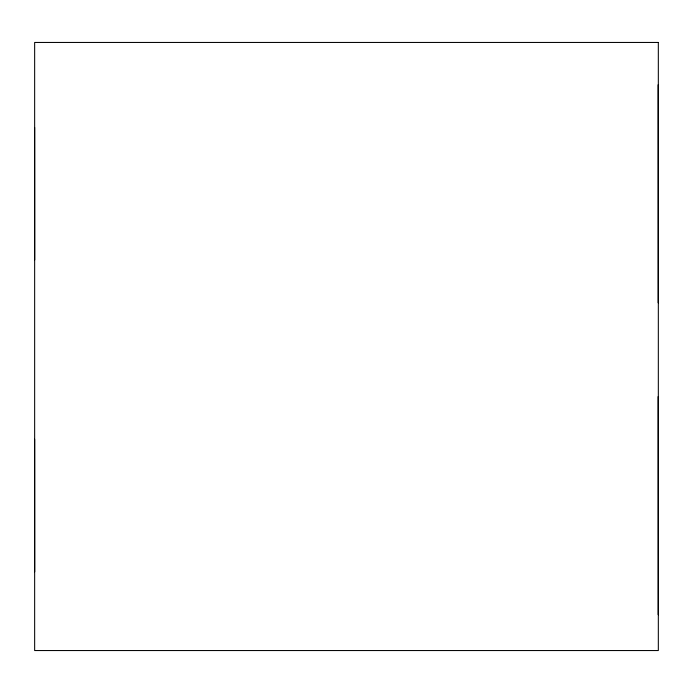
<?xml version="1.0" encoding="UTF-8"?>
<svg xmlns="http://www.w3.org/2000/svg" width="693" height="693" viewBox="0 0 693 693"><rect width="100%" height="100%" fill="white"/><g stroke="black" fill="none" stroke-linecap="round" stroke-linejoin="round"><path stroke-width="1.04" d="M34.65 127.443L34.702 259.988M34.65 439.275L34.702 571.829M658.307 84.667L658.35 302.954L658.307 84.667M658.307 396.5L658.35 614.786L658.307 396.5M658.324 42.455L34.65 42.455L34.65 650.545L658.324 650.545L658.324 42.455"/></g></svg>
